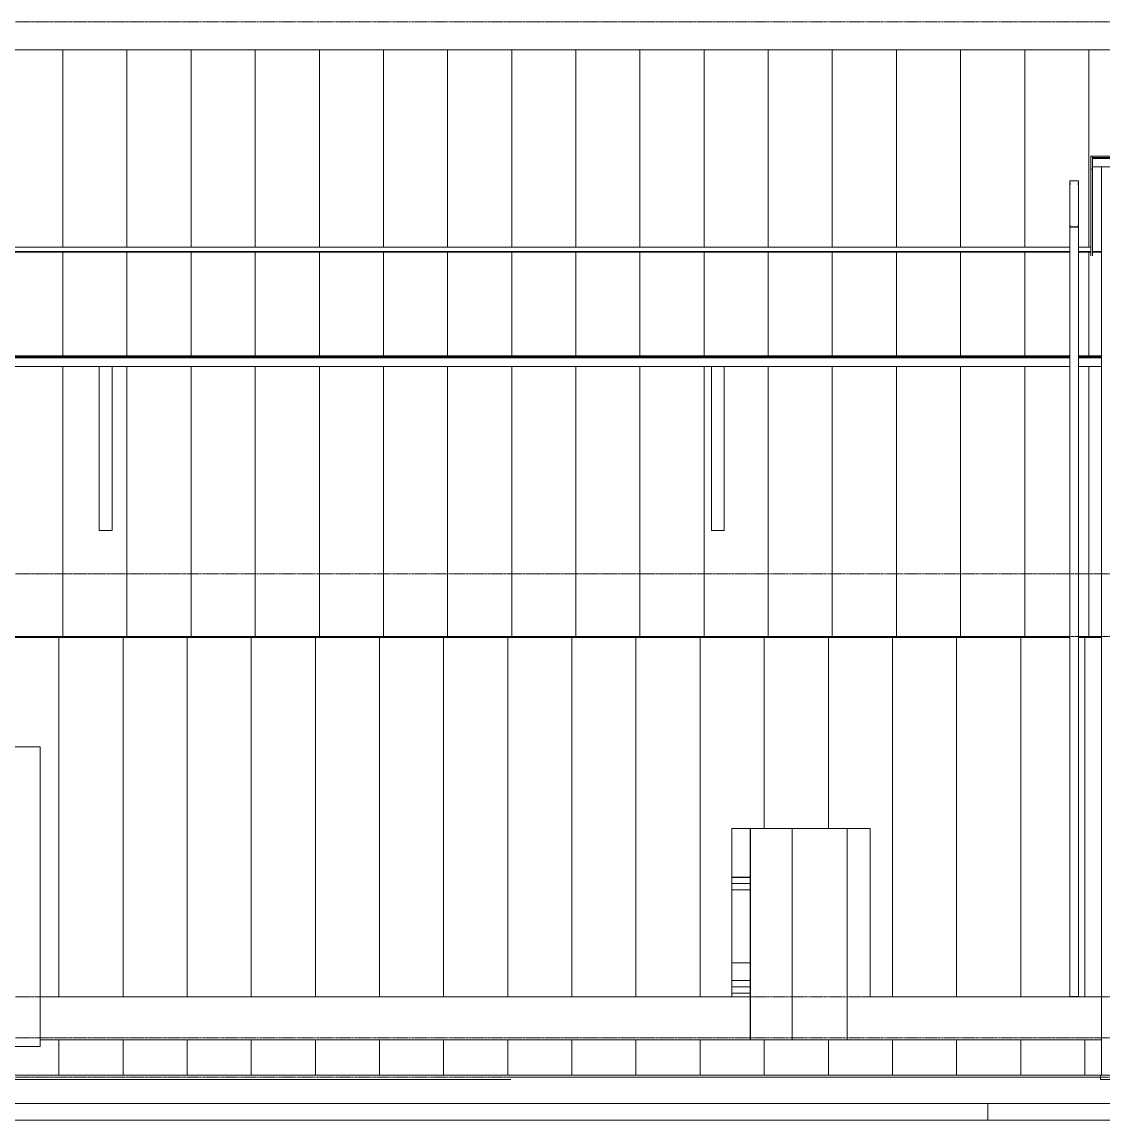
# Model space of a CAD drawing. Header units: centimetres. Extents: x -3046 to 63786, y -269 to 1483.
# Drawn here: x 33237 to 34501, y -50 to 1235 of the extents above; entities that cross this region are included whole.
import ezdxf

# ---------------------------------------------------------------- set-up
doc = ezdxf.new("R2010")
doc.units = ezdxf.units.CM
doc.linetypes.add('Centre', pattern=[3.175, 0.635, -0.475, 1.59, -0.475])
for name, color, linetype, lineweight in [('A-FLOR', 7, 'Continuous', 9), ('A-FLOR-LEVL', 7, 'Continuous', 9), ('A-GENM', 7, 'Continuous', 9), ('A-ROOF', 7, 'Continuous', 9), ('A-ROOF-OTLN', 7, 'Continuous', 9), ('A-ROOF-PATT', 7, 'Continuous', 9), ('A-WALL', 7, 'Continuous', 9), ('A-WALL-PATT', 7, 'Continuous', 9), ('C-BLDG-PADS', 7, 'Continuous', 9), ('S-BEAM', 7, 'Continuous', 9)]:
    doc.layers.add(name, color=color, linetype=linetype, lineweight=lineweight)

# ---------------------------------------------------------------- blocks, each defined once
blk = doc.blocks.new('RVR_CERCHA_C02 - RVR_CERCHA_C02-1681646-s03')
at = {"layer": 'S-BEAM'}
for p, q in [((-8976.4, 1046.3), (-8976.4, 1048.8)), ((-8966.4, 1048.8), (-8976.4, 1048.8)), ((-8976.4, 1046.3), (-8976.4, 1043.8)), ((-8976.4, 996.9), (-8976.4, 1043.8)), ((-8976.4, 1043.8), (-8976.1, 1043.8)), ((-8976.1, 1043.8), (-8976.1, 1046.3)), ((-8966.7, 1046.3), (-8966.7, 1043.8)), ((-8966.7, 1043.8), (-8966.4, 1043.8)), ((-8966.4, 1048.8), (-8966.4, 1046.3)), ((-8966.4, 1043.8), (-8966.4, 1046.3)), ((-8966.4, 1043.8), (-8966.4, 996.9)), ((-8976.4, 996.9), (-8976.4, 994.4)), ((-8976.4, 94.5), (-8976.4, 994.4)), ((-8976.4, 994.4), (-8966.4, 994.4)), ((-8976.1, 994.7), (-8976.1, 996.9)), ((-8966.7, 994.7), (-8976.1, 994.7)), ((-8966.7, 996.9), (-8966.7, 994.7)), ((-8966.4, 994.4), (-8966.4, 996.9)), ((-8966.4, 994.4), (-8966.4, 94.5)), ((-8966.4, 94.5), (-8976.4, 94.5)), ((-8976.4, 94), (-8976.4, 94.5)), ((-8976.4, 94), (-8966.4, 94)), ((-8966.7, 94.3), (-8976.1, 94.3)), ((-8966.4, 94.5), (-8966.4, 94))]:
    blk.add_line(p, q, dxfattribs=at)
blk = doc.blocks.new('Costanera Perfil Z - Parametrizado - h_22cm-1730434-s03')
at = {"layer": 'S-BEAM'}
for p, q in [((-9371.9, 234.2), (-9350.4, 234.2)), ((-9371.9, 233.9), (-9350.4, 233.9)), ((-9371.9, 226.8), (-9350.4, 226.8)), ((-9371.9, 219.2), (-9350.4, 219.2))]:
    blk.add_line(p, q, dxfattribs=at)
blk = doc.blocks.new('PQ_RVR_EST-01_ZZ_ZZ_MO_T_A_rvt-3-s03')
at = {"layer": 'A-FLOR'}
for p, q in [((-10180.7, 94), (-9350.4, 94)), ((-9217.9, 94), (-8939.3, 94)), ((-9350.4, 44), (-10180.7, 44)), ((-8939.3, 44), (-9217.9, 44))]:
    blk.add_line(p, q, dxfattribs=at)
at = {"layer": 'A-WALL'}
for p, q in [((-9072.6, -50), (-9072.6, -30.5)), ((-10252.2, -50), (-9072.6, -50)), ((-8972.6, -50), (-9072.6, -50)), ((-8972.6, -50), (-1720.6, -50))]:
    blk.add_line(p, q, dxfattribs=at)
at = {"layer": 'S-BEAM', "lineweight": 9}
for name, p in [('RVR_CERCHA_C02 - RVR_CERCHA_C02-1681646-s03', (0, 0)), ('Costanera Perfil Z - Parametrizado - h_22cm-1730434-s03', (0, 0)), ('Costanera Perfil Z - Parametrizado - h_22cm-1730434-s03', (0, -120.8))]:
    blk.add_blockref(name, p, dxfattribs=at)
blk = doc.blocks.new('Generic Model 4 - Generic Model 4-1305126-s03')
at = {"layer": 'A-GENM'}
for p, q in [((-10460.7, 386.7), (-10460.7, 36)), ((-10180.7, 386.7), (-10460.7, 386.7)), ((-10180.7, 36), (-10180.7, 386.7)), ((-11052.7, 227.7), (-11052.7, 36)), ((-10772.7, 227.7), (-11052.7, 227.7)), ((-10772.7, 36), (-10772.7, 227.7)), ((-10751.3, 227.7), (-10772.6, 227.7)), ((-10751.3, 36), (-10751.3, 227.7)), ((-10747.9, 227.7), (-10751.2, 227.7)), ((-10747.9, 36), (-10747.9, 227.7)), ((-11052.7, 36), (-10772.7, 36)), ((-10772.6, 36), (-10751.3, 36)), ((-10751.2, 36), (-10747.9, 36)), ((-10460.7, 36), (-10180.7, 36))]:
    blk.add_line(p, q, dxfattribs=at)
blk = doc.blocks.new('PQ_RVR_EXT-01_ZZ_ZZ_MO_T_A_rvt-3-s03')
at = {"layer": 'A-GENM', "lineweight": 9}
blk.add_blockref('Generic Model 4 - Generic Model 4-1305126-s03', (0, 0), dxfattribs=at)
blk = doc.blocks.new('RVR-PQ-Canal ALL-Basado en cara - 100 x 150 x Sin camara-1845335-s03')
at = {"layer": 'A-GENM'}
for p, q in [((-10930.6, 831.5), (-10930.6, 639.8)), ((-10915.6, 639.8), (-10915.6, 831.5)), ((-10915.6, 639.8), (-10930.6, 639.8))]:
    blk.add_line(p, q, dxfattribs=at)

msp = doc.modelspace()

# ---------------------------------------------------------------- hatches: boundary and pattern name
at = {"layer": 'A-ROOF-PATT', "true_color": 0xc0c0c0}
h = msp.add_hatch(dxfattribs=at)
h.set_pattern_fill('FP_24', color=9, style=0, pattern_type=2)
h.set_pattern_definition([(90, (37934.65, 676.57), (-75, 5e-15), [])])
h.paths.add_polyline_path([(30939.6, 971.2), (34462.6, 971.2), (34462.6, 1048.8), (34472.6, 1048.8), (34472.6, 971.2), (34487.2, 971.2), (34487.2, 1077.4), (41645.5, 1077.3), (41645.5, 1201.9), (30939.6, 1201.9), (30939.6, 987.8)])
h = msp.add_hatch(dxfattribs=at)
h.set_pattern_fill('FP_27', color=9, style=0, pattern_type=2)
h.set_pattern_definition([(90, (37934.65, 1243.03), (-75, 5e-15), [])])
h.paths.add_polyline_path([(34499.7, 965.4), (34499.7, 966.1), (34489.1, 966.1), (34489.1, 965.4), (34494.2, 965.4)])
h.paths.add_polyline_path([(34494.2, 967.7), (34499.7, 967.7), (34499.7, 1064.9), (34489.1, 1064.9), (34489.1, 967.7)])
h = msp.add_hatch(dxfattribs=at)
h.set_pattern_fill('FP_26', color=9, style=0, pattern_type=2)
h.set_pattern_definition([(90, (37934.65, 623.18), (-75, 5e-15), [])])
h.paths.add_polyline_path([(34068.2, 844), (34462.6, 844), (34462.6, 965.4), (32050.5, 965.4), (32050.5, 844), (34035.5, 844)])
h.paths.add_polyline_path([(34472.6, 844), (34499.7, 844), (34499.7, 965.4), (34489.1, 965.4), (34489.1, 960.9), (34487.2, 960.9), (34487.2, 965.4), (34472.6, 965.4), (34472.6, 844.6)])
at = {"layer": 'A-WALL-PATT', "true_color": 0xc0c0c0}
h = msp.add_hatch(dxfattribs=at)
h.set_pattern_fill('FP_19', color=9, style=0, pattern_type=2)
h.set_pattern_definition([(90, (37931.25, 711.715), (-75, 5e-15), [])])
h.paths.add_polyline_path([(34510.2, 2.5), (38458.8, 2.5), (38458.7, 91.5), (38457.6, 91.5), (38457.6, 96.5), (38458.8, 96.5), (38458.7, 954), (38457.2, 954), (38457.2, 1064.9), (34499.7, 1064.9), (34499.7, 2.5), (34501.6, 2.5)])
h.paths.add_polyline_path([(34821.8, 94.3), (34569.5, 94.3), (34569.5, 415.6), (34894.4, 415.6), (34894.4, 94.3), (34830, 94.3)])
h = msp.add_hatch(dxfattribs=at)
h.set_pattern_fill('FP_21', color=9, style=0, pattern_type=2)
h.set_pattern_definition([(90, (37934.65, 711.715), (-75, 5e-15), [])])
h.paths.add_polyline_path([(32050.5, 515.5), (32778.1, 515.5), (32778.1, 755.5), (32760.1, 755.8), (32760.1, 763.5), (32903.9, 763.5), (32903.9, 755.5), (32858.8, 755.5), (32858.8, 519), (32859.2, 518.7), (32859.2, 515.5), (34462.6, 515.5), (34462.6, 831.5), (34058.1, 831.5), (34058.1, 639.8), (34043.1, 639.8), (34043.1, 831.5), (33342.2, 831.5), (33342.2, 639.8), (33327.2, 639.8), (33327.2, 831.5), (32523.4, 831.5), (32523.4, 639.8), (32508.4, 639.8), (32508.4, 831.5), (32050.5, 831.5), (32050.5, 553.3), (32166.6, 553.3), (32166.6, 535.3), (32050.5, 535.3), (32050.5, 518.2)])
h.paths.add_polyline_path([(34472.6, 515.5), (34499.7, 515.5), (34499.7, 831.5), (34472.6, 831.5), (34472.6, 516.1)])
h.paths.add_polyline_path([(32853.8, 519), (32853.6, 521.9), (32783.1, 626.4), (32783.1, 519), (32839.6, 519)])
h.paths.add_polyline_path([(32853.8, 529.1), (32853.8, 634.8), (32783.1, 634.6), (32783.1, 633.9), (32842.5, 545.8)])
h.paths.add_polyline_path([(32806.8, 639.3), (32853.8, 639.3), (32853.8, 748.6), (32784.1, 641.3), (32783.1, 641.9), (32783.1, 639.3), (32790.4, 639.3)])
h.paths.add_polyline_path([(32783.1, 646.9), (32853.7, 755.5), (32783.1, 755.5), (32783.1, 656.3)])
h.paths.add_polyline_path([(32879.7, 773.2), (32877.9, 773.4), (32876.1, 774.1), (32873.2, 776.3), (32873, 776.4), (32870.7, 776.5), (32868.2, 776.3), (32862.5, 776.5), (32862.3, 776.6), (32859.8, 777.7), (32852, 777.7), (32851.3, 776.7), (32850.1, 775.4), (32848.3, 774.4), (32846.8, 773.8), (32845.1, 773.6), (32843.3, 773.8), (32841.6, 774.4), (32837.9, 776.8), (32835.4, 776.9), (32832.7, 776.7), (32827.3, 777), (32827, 777), (32825.2, 777.7), (32791.3, 777.7), (32791.1, 777.3), (32789.2, 775.8), (32786.8, 775.3), (32784.4, 775.8), (32782.5, 777.3), (32781.9, 777.7), (32772.6, 777.4), (32771.9, 777.5), (32771.1, 777.7), (32765.6, 777.4), (32765.8, 776.6), (32765.6, 775.7), (32763.8, 774.6), (32762.9, 774.8), (32762.2, 775.3), (32760.4, 777.7), (32752.6, 778), (32751.2, 778.1), (32704.4, 778.4), (32702, 779.2), (32700, 780.3), (32584, 780.6), (32583.1, 781.3), (32582.7, 782.3), (32583.1, 783.3), (32584, 784.1), (32585.3, 784.3), (32596.5, 784.6), (32595.3, 785.1), (32594.7, 786), (32594.7, 787.1), (32595.3, 788), (32596.5, 788.5), (32597.2, 788.6), (32615, 788.8), (32616.1, 789.9), (32617.5, 790.8), (32619.2, 791.3), (32621, 791.5), (32636.1, 791.8), (32637.3, 792.5), (32638.7, 793), (32643, 793.1), (32665.5, 793.4), (32667.8, 794.4), (32668.1, 794.6), (32669.6, 794.7), (32811.3, 794.7), (32811.7, 795.1), (32813, 795.7), (32815.2, 795.9), (32817.9, 795.7), (32818.6, 795.6), (32820.3, 795.8), (32821.5, 795.6), (32823.7, 794.4), (32824.5, 794.1), (32825.2, 794.3), (32827, 795.2), (32830.1, 795.6), (32834.5, 795.5), (32836.9, 795.3), (32838.9, 795.5), (32841.3, 795.2), (32845.1, 793.7), (32860.4, 793.9), (32862.2, 794.8), (32865.5, 795.1), (32869.8, 795), (32872.3, 794.8), (32874.4, 795.1), (32877.7, 794.4), (32879.7, 793.4), (32881.5, 791.9), (32882.6, 790.4), (32883.8, 788.2), (32885.9, 786.2), (32886.9, 784.7), (32887.5, 783), (32887.7, 781.2), (32887.5, 779.5), (32886.9, 777.8), (32885.9, 776.3), (32884.7, 775), (32883.2, 774), (32881.5, 773.4)])
h.paths.add_polyline_path([(32870, 794.4), (32869, 794.4), (32869.8, 794.4)])
h = msp.add_hatch(dxfattribs=at)
h.set_pattern_fill('FP_18', color=9, style=0, pattern_type=2)
h.set_pattern_definition([(90, (37930.01, 711.715), (-75, 5e-15), [])])
h.paths.add_polyline_path([(32050.8, 2.5), (32166, 2.5), (32165.4, 4.8), (32165.2, 7.6), (32165.7, 10.8), (32166.9, 13.9), (32169, 17.3), (32172.7, 21), (32178, 24.7), (32193.9, 34.7), (32190.1, 37.2), (32182.8, 45.3), (32182.4, 45.7), (32179, 52.4), (32078, 52.3), (32071.1, 50.5), (32066.7, 50.1), (32050.8, 50.1), (32050.8, 48.7)])
h.paths.add_polyline_path([(32495.5, 2.5), (32778.1, 2.5), (32778.1, 44), (32691.1, 44), (32691.1, 36), (32386.4, 36), (32386.4, 227.7), (32691.1, 227.7), (32691.1, 94), (32778.1, 94), (32778, 160.3), (32777, 161), (32777.4, 161.9), (32777.3, 162.2), (32778.1, 163.4), (32778.1, 514.5), (32050.8, 514.5), (32050.8, 336.6), (32278.1, 384.9), (32281.8, 367.3), (32256.1, 361.8), (32256.1, 74.2), (32294.8, 98.8), (32297.9, 99.6), (32301.2, 99.4), (32304.6, 98.3), (32307.7, 96.3), (32310.4, 93.6), (32312.6, 90.3), (32313.9, 86.6), (32314.4, 82.9), (32313.9, 79.1), (32312.8, 76.3), (32310.8, 73.8), (32239.4, 28.4), (32199, 2.5), (32462.8, 2.5)])
h.paths.add_polyline_path([(34499.7, 2.5), (34499.7, 44), (33258.4, 44), (33258.4, 36), (32978.4, 36), (32978.4, 44), (32858.8, 44), (32858.8, 2.5), (34498.5, 2.5)])
h.paths.add_polyline_path([(32783.1, 2.5), (32853.8, 2.5), (32853.8, 44), (32783.1, 44), (32783.1, 17.5)])
h.paths.add_polyline_path([(33806.1, 94), (34067.1, 94), (34067.1, 291), (34229.1, 291), (34229.1, 94), (34499.7, 94), (34499.7, 514.5), (34472.6, 514.5), (34472.6, 94), (34462.6, 94), (34462.6, 514.5), (32858.8, 514.5), (32858.8, 94), (32978.4, 94), (32978.4, 386.7), (33258.4, 386.7), (33258.4, 94), (33789.7, 94)])
h.paths.add_polyline_path([(32853.8, 94), (32853.8, 154), (32783.1, 154), (32783.2, 152.6), (32824.2, 94), (32839.6, 94)])
h.paths.add_polyline_path([(32783.1, 94), (32819.1, 94), (32783.1, 145.3), (32783.1, 103.9)])
h.paths.add_polyline_path([(32823.2, 158.5), (32853.8, 158.5), (32853.8, 268.6), (32783.1, 163.8), (32783.1, 158.5), (32806.8, 158.5)])
h.paths.add_polyline_path([(32783.1, 170.8), (32853.8, 275.9), (32853.8, 282.8), (32783.1, 383.8), (32783.1, 277.6), (32852.3, 278.6), (32852.2, 274.4), (32783.1, 273), (32783.1, 186.8)])
h.paths.add_polyline_path([(32853.8, 290.2), (32853.8, 394.6), (32783.1, 393.4), (32783.1, 391.2), (32848.9, 297.3)])
h.paths.add_polyline_path([(32783.1, 398.1), (32853.8, 399.2), (32853.8, 508.2), (32783.1, 398.8), (32783.1, 398.2)])
h.paths.add_polyline_path([(32783.1, 406.5), (32853.2, 514.5), (32783.1, 514.5), (32783.1, 407.7)])
at = {"layer": 'A-WALL-PATT', "true_color": 0x808080}
h = msp.add_hatch(dxfattribs=at)
h.set_pattern_fill('FP_29', color=8, style=0, pattern_type=2)
h.set_pattern_definition([(90, (37924.39, 711.715), (-74.999, 5e-15), [])])
h.paths.add_polyline_path([(34068.2, 134), (34088.7, 134), (34088.7, 219.2), (34067.1, 219.2), (34067.1, 134)])
h.paths.add_polyline_path([(34088.7, 234.2), (34088.7, 291), (34067.1, 291), (34067.1, 234.2), (34084.6, 234.2)])
at = {"layer": 'A-WALL-PATT', "true_color": 0xc0c0c0}
h = msp.add_hatch(dxfattribs=at)
h.set_pattern_fill('FP_42', color=9, style=0, pattern_type=2)
h.set_pattern_definition([(90, (36194.056, 711.715), (-64.263, 4e-15), [])])
h.paths.add_polyline_path([(34088.9, 44), (34221.2, 44), (34221.2, 94), (34229.1, 94), (34229.1, 291), (34088.9, 291), (34088.9, 48.7)])

# ---------------------------------------------------------------- linework, layer by layer
at = {"layer": 'A-FLOR'}
for p, q in [((34462.6, 514.5), (32859.1, 514.5)), ((34499.7, 514.5), (34472.6, 514.5))]:
    msp.add_line(p, q, dxfattribs=at)
at = {"layer": 'A-FLOR-LEVL', "color": 253, "linetype": 'Centre', "true_color": 0xaaaaaa}
for p, q in [((29167.6, 1234.5), (46484.6, 1234.5)), ((29167.6, 588.8), (46484.6, 588.8)), ((29167.6, 515.5), (46167.1, 515.5)), ((29167.6, 94), (46167.1, 94)), ((29167.6, 46), (46484.6, 46)), ((29167.6, 0), (46167.1, 0)), ((46484.6, -50), (29167.6, -50))]:
    msp.add_line(p, q, dxfattribs=at)
at = {"layer": 'A-ROOF'}
for p, q in [((41645.5, 1201.9), (30939.6, 1201.9)), ((32048.6, 971.2), (34462.6, 971.2)), ((34462.6, 966.1), (32048.6, 966.1)), ((34462.6, 965.4), (32050.5, 965.4)), ((34472.6, 971.2), (34487.2, 971.2)), ((34487.2, 966.1), (34472.6, 966.1)), ((34487.2, 965.4), (34472.6, 965.4)), ((34499.7, 966.1), (34489.1, 966.1)), ((34499.7, 965.4), (34489.1, 965.4))]:
    msp.add_line(p, q, dxfattribs=at)
at = {"layer": 'A-ROOF-OTLN'}
for p, q in [((38462.9, 1077.4), (34487.2, 1077.4)), ((34487.2, 1077.4), (34487.2, 960.9)), ((34489.1, 1077.4), (34489.1, 960.9)), ((38462.9, 1076.1), (34489.1, 1076.1)), ((38457.2, 1074.8), (34489.1, 1074.8)), ((34487.2, 1062.3), (34489.1, 1062.3)), ((38457.2, 1064.9), (34489.1, 1064.9)), ((34462.6, 844), (32048.6, 844)), ((34462.6, 842.8), (32050.5, 842.8)), ((34462.6, 841.5), (32050.5, 841.5)), ((34499.7, 844), (34472.6, 844)), ((34499.7, 842.8), (34472.6, 842.8)), ((34499.7, 841.5), (34472.6, 841.5)), ((34462.6, 831.5), (32050.5, 831.5)), ((34499.7, 831.5), (34472.6, 831.5))]:
    msp.add_line(p, q, dxfattribs=at)
at = {"layer": 'A-WALL'}
for p, q in [((34499.7, 1064.9), (34499.7, 2.5)), ((32859.2, 515.5), (34462.6, 515.5)), ((34472.6, 515.5), (34499.7, 515.5)), ((34067.1, 94), (34067.1, 291)), ((34229.1, 291), (34067.1, 291)), ((34088.7, 44), (34088.7, 291)), ((34088.9, 291), (34088.9, 44)), ((34229.1, 291), (34229.1, 94)), ((34088.7, 134), (34067.1, 134)), ((34229.1, 43.7), (34067.1, 43.7)), ((34088.7, 44), (34221.2, 44)), ((32858.8, 2.5), (38458.8, 2.5)), ((34498.5, -2.5), (34498.5, 2.5)), ((33808.5, -2.5), (32191.2, -2.5)), ((38458.8, -2.5), (34498.5, -2.5)), ((34366.4, -50), (34366.4, -30.5)), ((32357.1, -50), (45549.4, -50))]:
    msp.add_line(p, q, dxfattribs=at)
at = {"layer": 'C-BLDG-PADS'}
for p, q in [((33808.5, 0), (34498.5, 0)), ((44060.5, -30.5), (32256.9, -30.5))]:
    msp.add_line(p, q, dxfattribs=at)

# ---------------------------------------------------------------- block references
at = {"lineweight": 5}
for name in ['PQ_RVR_EST-01_ZZ_ZZ_MO_T_A_rvt-3-s03', 'PQ_RVR_EXT-01_ZZ_ZZ_MO_T_A_rvt-3-s03']:
    msp.add_blockref(name, (43439, 0), dxfattribs=at)
at = {"layer": 'A-GENM'}
for p in [(44257.8, 0), (44973.8, 0)]:
    msp.add_blockref('RVR-PQ-Canal ALL-Basado en cara - 100 x 150 x Sin camara-1845335-s03', p, dxfattribs=at)

doc.saveas('drawing.dxf')
